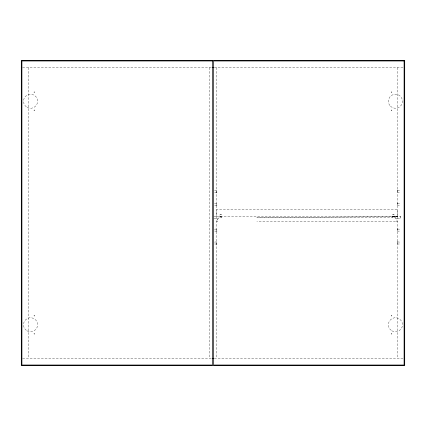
<?xml version="1.0" encoding="UTF-8"?>
<svg xmlns="http://www.w3.org/2000/svg" width="426" height="426" viewBox="0 0 426 426"><rect width="100%" height="100%" fill="white"/><g stroke="black" fill="none" stroke-linecap="round" stroke-linejoin="round"><path stroke-width="0.32" stroke-dasharray="2.13 1.6" d="M397.453 218.229L400.392 218.176L400.594 216.632L400.19 216.227L397.453 216.227M216.626 192.962L216.909 192.68L216.626 189.943M216.626 205.854L216.909 205.566L216.626 202.829M397.453 189.943L397.17 190.23L397.453 192.962M397.453 202.829L397.17 205.566L397.453 205.854M216.626 231.627L216.909 231.345L216.626 228.608M216.626 244.513L216.909 244.231L216.626 241.494M397.453 228.608L397.17 231.345L397.453 231.627M397.453 241.494L397.17 241.776L397.453 244.513M392.916 216.616L394.428 216.626L394.417 214.507L393.422 214.203L392.431 214.507L392.415 216.626L397.453 216.61L256.899 217.643M219.646 216.626C221.824 217.984 222.835 213.953 220.652 214.203C218.469 213.948 219.475 217.99 221.658 216.626M393.422 216.616L397.453 216.626L392.708 216.616M22.621 67.612L211.669 67.612M214.331 67.612L403.379 67.612M216.626 190.449L214.81 190.449L214.81 192.461L216.626 192.461M397.453 190.449L399.263 190.449L399.263 192.461L397.453 192.461M216.626 203.335L214.81 203.335L214.81 205.348L216.626 205.348M397.453 203.335L399.263 203.335L399.263 205.348L397.453 205.348M220.247 214.209L221.057 214.209M393.022 214.209L393.826 214.209M213.884 216.227L216.626 216.227M216.626 216.637L397.453 216.626M221.861 217.622L219.646 217.643A2.013 2.013 0 0 0 217.633 219.656L217.633 221.467L216.626 221.467L217.633 221.445M256.899 217.622L394.428 217.643A2.013 2.013 0 0 1 396.446 219.656L396.446 221.467L397.453 221.467L256.899 221.435M213.884 218.229L216.626 218.229M216.626 229.108L214.81 229.108L214.81 231.121L216.626 231.121M397.453 229.108L399.263 229.108L399.263 231.121L397.453 231.121M216.626 241.995L214.81 241.995L214.81 244.013L216.626 244.013M397.453 241.995L399.263 241.995L399.263 244.013L397.453 244.013M22.621 358.388L211.669 358.388M214.331 358.388L403.379 358.388M392.847 216.632L397.453 216.637M393.166 216.632L392.415 216.626M400.19 216.227L400.19 218.229M397.453 67.612L397.453 358.388M397.25 216.632L397.25 209.379L216.823 209.379L216.823 216.632M392.213 216.61L392.213 217.643M221.861 216.61L221.861 217.643M216.626 67.612L216.626 358.388M209.374 67.612L209.374 358.388M28.547 67.612L28.547 358.388M217.633 219.635A2.013 2.013 0 0 1 219.646 217.622M394.428 217.622A2.013 2.013 0 0 1 396.446 219.635M34 92.075C34.495 93.614 35.198 90.994 34 92.075M34 110.201C34.495 111.74 35.198 109.115 34 110.201M34 315.591C34.495 317.13 35.198 314.505 34 315.591M34 333.718C34.495 335.251 35.198 332.631 34 333.718M391.222 92.075C391.718 93.614 392.421 90.994 391.222 92.075M391.222 110.201C391.718 111.74 392.421 109.115 391.222 110.201M391.222 315.591C391.718 317.13 392.421 314.505 391.222 315.591M391.222 333.718C391.718 335.251 392.421 332.631 391.222 333.718M27.04 107.347A7.05 7.05 0 0 0 37.61 101.244A7.05 7.05 0 0 0 27.04 95.136A7.05 7.05 0 0 0 27.04 107.347M27.04 330.864A7.05 7.05 0 0 0 37.61 324.756A7.05 7.05 0 0 0 27.04 318.653A7.05 7.05 0 0 0 27.04 330.864M391.915 330.864A7.05 7.05 0 0 0 402.485 324.756A7.05 7.05 0 0 0 391.915 318.653A7.05 7.05 0 0 0 391.915 330.864M390.456 106.223A7.05 7.05 0 0 0 402.245 103.065A7.05 7.05 0 0 0 393.613 94.434A7.05 7.05 0 0 0 390.456 106.223"/><path stroke-width="0.64" d="M212.334 67.612L213.666 67.612M212.334 358.388L213.666 358.388M404.7 60.364L21.3 60.364L21.3 365.636L404.7 365.636L404.7 60.364M212.398 60.971L21.902 60.971L21.902 365.029L212.398 365.029L212.398 60.971M404.098 60.971L213.602 60.971L213.602 365.029L404.098 365.029L404.098 60.971"/></g></svg>
